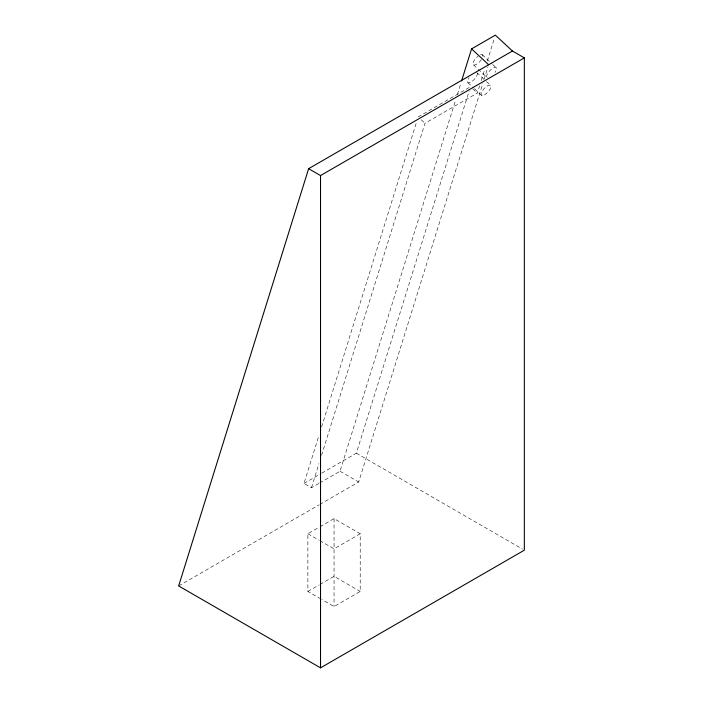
<?xml version="1.0" encoding="UTF-8"?>
<svg xmlns="http://www.w3.org/2000/svg" width="703" height="703" viewBox="0 0 703 703"><rect width="100%" height="100%" fill="white"/><g stroke="black" fill="none" stroke-linecap="round" stroke-linejoin="round"><path stroke-width="0.53" stroke-dasharray="3.52 2.64" d="M318.828 483.471L311.464 487.724L303.995 483.418L319.004 435.254M321.605 426.879L416.51 122.19M311.464 487.724L318.96 463.637M321.57 455.263L424.972 123.297L477.328 93.077L479.587 85.836M319.751 482.943L340.015 471.238L455.781 99.571M457.398 94.404L460.94 83.024M321.763 473.163L356.351 453.189L469.191 90.915M481.195 80.66L484.736 69.281M487.311 61.012L494.402 38.252M319.83 504.438L358.679 482.012L482.768 83.631M484.068 79.43L487.987 66.855M418.144 116.953L470.5 86.724M303.995 483.418L320.823 473.699M178.659 585.942L318.881 504.991M320.955 599L307.87 591.443L307.87 533.735L319.083 527.259M320.023 526.723L334.048 518.629L360.217 533.735L360.217 591.443L334.048 606.557L321.886 599.536M360.217 533.735L334.048 548.85L320.023 540.756M307.87 591.443L319.083 584.966M320.023 584.43L334.048 576.328L360.217 591.443M356.351 453.189L522.443 549.087M340.015 471.238L358.679 482.012M307.87 533.735L319.083 540.212M482.267 54.746L491.907 63.709M492.706 64.456L495.923 67.444M473.576 64.94L487.232 77.629M476.775 72.602L485.615 80.819M486.423 81.566L490.439 85.3M467.961 82.726L473.585 87.945M474.384 88.692L481.617 95.415M472.776 88.842L477.328 93.077M421.176 119.774L424.972 123.297M334.048 518.629L334.048 606.557M486.757 77.145A6.731 2.584 -47.1 0 1 492.961 68.077A6.731 2.584 -47.1 0 1 495.009 72.383M477.214 73.13A6.731 2.584 -47.1 0 1 470.852 82.198A6.731 2.584 -47.1 0 1 469.042 77.673M480.492 54.825A6.731 2.584 -47.1 0 1 482.68 57.092M481.344 59.693A6.731 2.584 -47.1 0 1 473.295 64.738A6.731 2.584 -47.1 0 1 478.031 56.249M484.508 94.887A6.731 2.584 -47.1 0 0 490.87 85.819A6.731 2.584 -47.1 0 0 482.697 90.362A6.731 2.584 -47.1 0 0 484.508 94.887"/><path stroke-width="1.05" d="M512.443 51.02L308.626 168.685L178.659 585.942L320.524 667.85L524.341 550.177L524.341 57.883L512.443 51.02L495.369 35.15L471.572 48.885L461.581 80.95M308.626 168.685L320.524 175.557L524.341 57.883M471.572 48.885L488.647 64.755M320.524 175.557L320.524 667.85"/></g></svg>
